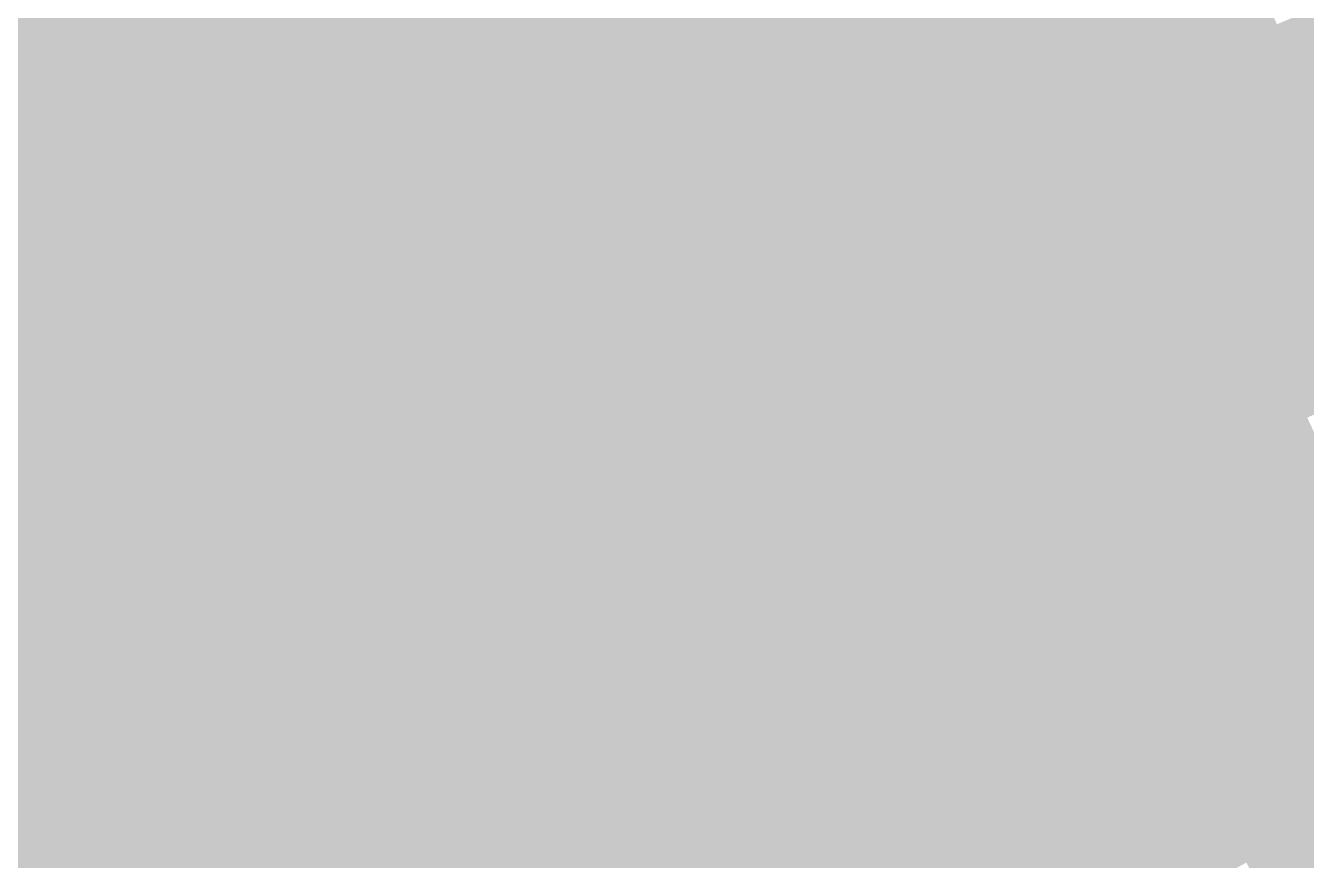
# Model space of a CAD drawing. Header units: inches. Extents: x -266 to 784, y -170 to 213.
# Drawn here: x -57.96 to -37.21, y 71.47 to 85 of the extents above; entities that cross this region are included whole.
import ezdxf

# ---------------------------------------------------------------- set-up
doc = ezdxf.new("R2010")
doc.units = ezdxf.units.IN
doc.header["$MEASUREMENT"] = 0

msp = doc.modelspace()

# ---------------------------------------------------------------- linework, layer by layer
at = {"color": 93, "true_color": 0x4dfe55}
msp.add_solid([(-56.668164, 84.8099), (-57.223734, 85.64137), (-54.569757, 86.175064), (-55.104755, 87.019917)], dxfattribs=at)
at = {"color": 80, "true_color": 0x3aff3a}
msp.add_solid([(-50.896172, 84.915132), (-51.410274, 85.772861), (-48.796921, 86.138612), (-49.289819, 87.008699)], dxfattribs=at)
at = {"color": 80, "true_color": 0x30ff20}
msp.add_solid([(-42.713076, 84.856309), (-43.162688, 85.749533), (-40.617734, 85.878983), (-41.045289, 86.782972)], dxfattribs=at)
at = {"color": 80, "true_color": 0x2fff1a}
msp.add_solid([(-40.190179, 84.974994), (-40.617734, 85.878983), (-38.092684, 85.935717), (-38.497925, 86.849927)], dxfattribs=at)
at = {"color": 100, "true_color": 0x40fe45}
msp.add_solid([(-53.499762, 84.485357), (-54.03476, 85.33021), (-51.410274, 85.772861), (-51.924377, 86.63059)], dxfattribs=at)
at = {"color": 80, "true_color": 0x31ff26}
msp.add_solid([(-45.254087, 84.664441), (-45.725483, 85.546363), (-43.162688, 85.749533), (-43.612299, 86.642757)], dxfattribs=at)
at = {"color": 93, "true_color": 0x53fe5f}
msp.add_solid([(-59.308244, 84.211236), (-59.884052, 85.028821), (-57.223734, 85.64137), (-57.779304, 86.47284)], dxfattribs=at)
at = {"color": 80, "true_color": 0x32ff2d}
msp.add_solid([(-47.811125, 84.398438), (-48.304023, 85.268525), (-45.725483, 85.546363), (-46.19688, 86.428284)], dxfattribs=at)
at = {"color": 93, "true_color": 0x46fe4f}
msp.add_solid([(-56.112594, 83.978431), (-56.668164, 84.8099), (-54.03476, 85.33021), (-54.569757, 86.175064)], dxfattribs=at)
at = {"color": 80, "true_color": 0x33ff33}
msp.add_solid([(-50.382069, 84.057404), (-50.896172, 84.915132), (-48.304023, 85.268525), (-48.796921, 86.138612)], dxfattribs=at)
at = {"color": 80, "true_color": 0x29ff13}
msp.add_solid([(-39.762624, 84.071004), (-40.190179, 84.974994), (-37.687442, 85.021507), (-38.092684, 85.935717)], dxfattribs=at)
at = {"color": 80, "true_color": 0x29ff0d}
msp.add_solid([(-37.282201, 84.107298), (-37.687442, 85.021507), (-35.206876, 84.996917), (-35.589559, 85.920797)], dxfattribs=at)
at = {"color": 100, "true_color": 0x3aff3e}
msp.add_solid([(-52.964764, 83.640503), (-53.499762, 84.485357), (-50.896172, 84.915132), (-51.410274, 85.772861)], dxfattribs=at)
at = {"color": 80, "true_color": 0x2bff20}
msp.add_solid([(-44.78269, 83.78252), (-45.254087, 84.664441), (-42.713076, 84.856309), (-43.162688, 85.749533)], dxfattribs=at)
at = {"color": 80, "true_color": 0x2aff1a}
msp.add_solid([(-42.263465, 83.963084), (-42.713076, 84.856309), (-40.190179, 84.974994), (-40.617734, 85.878983)], dxfattribs=at)
at = {"color": 93, "true_color": 0x4dfe59}
msp.add_solid([(-58.732436, 83.393651), (-59.308244, 84.211236), (-56.668164, 84.8099), (-57.223734, 85.64137)], dxfattribs=at)
at = {"color": 80, "true_color": 0x2cff26}
msp.add_solid([(-47.318226, 83.528351), (-47.811125, 84.398438), (-45.254087, 84.664441), (-45.725483, 85.546363)], dxfattribs=at)
at = {"color": 100, "true_color": 0x40fe49}
msp.add_solid([(-55.557023, 83.146961), (-56.112594, 83.978431), (-53.499762, 84.485357), (-54.03476, 85.33021)], dxfattribs=at)
at = {"color": 80, "true_color": 0x2dff2d}
msp.add_solid([(-49.867966, 83.199675), (-50.382069, 84.057404), (-47.811125, 84.398438), (-48.304023, 85.268525)], dxfattribs=at)
at = {"color": 100, "true_color": 0x33ff38}
msp.add_solid([(-52.429767, 82.795649), (-52.964764, 83.640503), (-50.382069, 84.057404), (-50.896172, 84.915132)], dxfattribs=at)
at = {"color": 80, "true_color": 0x24ff13}
msp.add_solid([(-41.813854, 83.06986), (-42.263465, 83.963084), (-39.762624, 84.071004), (-40.190179, 84.974994)], dxfattribs=at)
at = {"color": 80, "true_color": 0x24ff0d}
msp.add_solid([(-39.335069, 83.167015), (-39.762624, 84.071004), (-37.282201, 84.107298), (-37.687442, 85.021507)], dxfattribs=at)
at = {"color": 80, "true_color": 0x24ff06}
msp.add_solid([(-36.87696, 83.193088), (-37.282201, 84.107298), (-34.824192, 84.073037), (-35.206876, 84.996917)], dxfattribs=at)
at = {"color": 93, "true_color": 0x46fe53}
msp.add_solid([(-58.156627, 82.576066), (-58.732436, 83.393651), (-56.112594, 83.978431), (-56.668164, 84.8099)], dxfattribs=at)
at = {"color": 80, "true_color": 0x25ff20}
msp.add_solid([(-46.825328, 82.658264), (-47.318226, 83.528351), (-44.78269, 83.78252), (-45.254087, 84.664441)], dxfattribs=at)
at = {"color": 80, "true_color": 0x24ff1a}
msp.add_solid([(-44.311293, 82.900599), (-44.78269, 83.78252), (-42.263465, 83.963084), (-42.713076, 84.856309)], dxfattribs=at)
at = {"color": 100, "true_color": 0x3aff43}
msp.add_solid([(-55.001453, 82.315492), (-55.557023, 83.146961), (-52.964764, 83.640503), (-53.499762, 84.485357)], dxfattribs=at)
at = {"color": 80, "true_color": 0x26ff26}
msp.add_solid([(-49.353863, 82.341947), (-49.867966, 83.199675), (-47.318226, 83.528351), (-47.811125, 84.398438)], dxfattribs=at)
at = {"color": 100, "true_color": 0x2dff32}
msp.add_solid([(-51.894769, 81.950796), (-52.429767, 82.795649), (-49.867966, 83.199675), (-50.382069, 84.057404)], dxfattribs=at)
at = {"color": 3, "true_color": 0x1eff0d}
msp.add_solid([(-41.364242, 82.176636), (-41.813854, 83.06986), (-39.335069, 83.167015), (-39.762624, 84.071004)], dxfattribs=at)
at = {"color": 3, "true_color": 0x1eff06}
msp.add_solid([(-38.907513, 82.263026), (-39.335069, 83.167015), (-36.87696, 83.193088), (-37.282201, 84.107298)], dxfattribs=at)
at = {"color": 100, "true_color": 0x40fe4e}
msp.add_solid([(-57.580819, 81.758481), (-58.156627, 82.576066), (-55.557023, 83.146961), (-56.112594, 83.978431)], dxfattribs=at)
at = {"color": 3, "true_color": 0x1eff13}
msp.add_solid([(-43.839897, 82.018678), (-44.311293, 82.900599), (-41.813854, 83.06986), (-42.263465, 83.963084)], dxfattribs=at)
at = {"color": 100, "true_color": 0x33ff3d}
msp.add_solid([(-54.445883, 81.484022), (-55.001453, 82.315492), (-52.429767, 82.795649), (-52.964764, 83.640503)], dxfattribs=at)
at = {"color": 3, "true_color": 0x1fff1a}
msp.add_solid([(-46.33243, 81.788177), (-46.825328, 82.658264), (-44.311293, 82.900599), (-44.78269, 83.78252)], dxfattribs=at)
at = {"color": 80, "true_color": 0x20ff20}
msp.add_solid([(-48.839761, 81.484218), (-49.353863, 82.341947), (-46.825328, 82.658264), (-47.318226, 83.528351)], dxfattribs=at)
at = {"color": 100, "true_color": 0x3aff48}
msp.add_solid([(-57.005011, 80.940897), (-57.580819, 81.758481), (-55.001453, 82.315492), (-55.557023, 83.146961)], dxfattribs=at)
at = {"color": 100, "true_color": 0x26ff2c}
msp.add_solid([(-51.359772, 81.105942), (-51.894769, 81.950796), (-49.353863, 82.341947), (-49.867966, 83.199675)], dxfattribs=at)
at = {"color": 3, "true_color": 0x18ff0d}
msp.add_solid([(-43.3685, 81.136756), (-43.839897, 82.018678), (-41.364242, 82.176636), (-41.813854, 83.06986)], dxfattribs=at)
at = {"color": 3, "true_color": 0x18ff06}
msp.add_solid([(-40.914631, 81.283411), (-41.364242, 82.176636), (-38.907513, 82.263026), (-39.335069, 83.167015)], dxfattribs=at)
at = {"color": 3, "true_color": 0x18ff00}
msp.add_solid([(-38.479958, 81.359036), (-38.907513, 82.263026), (-36.471718, 82.278878), (-36.87696, 83.193088)], dxfattribs=at)
at = {"color": 3, "true_color": 0x19ff13}
msp.add_solid([(-45.839532, 80.91809), (-46.33243, 81.788177), (-43.839897, 82.018678), (-44.311293, 82.900599)], dxfattribs=at)
at = {"color": 100, "true_color": 0x2dff37}
msp.add_solid([(-53.890313, 80.652552), (-54.445883, 81.484022), (-51.894769, 81.950796), (-52.429767, 82.795649)], dxfattribs=at)
at = {"color": 3, "true_color": 0x1aff1a}
msp.add_solid([(-48.325658, 80.626489), (-48.839761, 81.484218), (-46.33243, 81.788177), (-46.825328, 82.658264)], dxfattribs=at)
at = {"color": 93, "true_color": 0x40fe52}
msp.add_solid([(-59.56993, 80.320753), (-60.16563, 81.123961), (-57.580819, 81.758481), (-58.156627, 82.576066)], dxfattribs=at)
at = {"color": 100, "true_color": 0x33ff42}
msp.add_solid([(-56.429203, 80.123312), (-57.005011, 80.940897), (-54.445883, 81.484022), (-55.001453, 82.315492)], dxfattribs=at)
at = {"color": 100, "true_color": 0x20ff25}
msp.add_solid([(-50.824774, 80.261089), (-51.359772, 81.105942), (-48.839761, 81.484218), (-49.353863, 82.341947)], dxfattribs=at)
at = {"color": 3, "true_color": 0x12ff06}
msp.add_solid([(-42.897103, 80.254835), (-43.3685, 81.136756), (-40.914631, 81.283411), (-41.364242, 82.176636)], dxfattribs=at)
at = {"color": 3, "true_color": 0x12ff00}
msp.add_solid([(-40.46502, 80.390187), (-40.914631, 81.283411), (-38.479958, 81.359036), (-38.907513, 82.263026)], dxfattribs=at)
at = {"color": 3, "true_color": 0x19fc00}
msp.add_solid([(-38.052403, 80.455047), (-38.479958, 81.359036), (-36.066477, 81.364668), (-36.471718, 82.278878)], dxfattribs=at)
at = {"color": 3, "true_color": 0x13ff0d}
msp.add_solid([(-45.346634, 80.048003), (-45.839532, 80.91809), (-43.3685, 81.136756), (-43.839897, 82.018678)], dxfattribs=at)
at = {"color": 100, "true_color": 0x26ff31}
msp.add_solid([(-53.334742, 79.821083), (-53.890313, 80.652552), (-51.359772, 81.105942), (-51.894769, 81.950796)], dxfattribs=at)
at = {"color": 3, "true_color": 0x13ff13}
msp.add_solid([(-47.811555, 79.768761), (-48.325658, 80.626489), (-45.839532, 80.91809), (-46.33243, 81.788177)], dxfattribs=at)
at = {"color": 100, "true_color": 0x3aff4c}
msp.add_solid([(-58.974231, 79.517546), (-59.56993, 80.320753), (-57.005011, 80.940897), (-57.580819, 81.758481)], dxfattribs=at)
at = {"color": 100, "true_color": 0x2dff3c}
msp.add_solid([(-55.853395, 79.305727), (-56.429203, 80.123312), (-53.890313, 80.652552), (-54.445883, 81.484022)], dxfattribs=at)
at = {"color": 3, "true_color": 0x1aff1f}
msp.add_solid([(-50.289776, 79.416235), (-50.824774, 80.261089), (-48.325658, 80.626489), (-48.839761, 81.484218)], dxfattribs=at)
at = {"color": 3, "true_color": 0x13fc00}
msp.add_solid([(-40.015408, 79.496963), (-40.46502, 80.390187), (-38.052403, 80.455047), (-38.479958, 81.359036)], dxfattribs=at)
at = {"color": 3, "true_color": 0x18f700}
msp.add_solid([(-37.624848, 79.551058), (-38.052403, 80.455047), (-35.661236, 80.450459), (-36.066477, 81.364668)], dxfattribs=at)
at = {"color": 3, "true_color": 0x0cff06}
msp.add_solid([(-44.853735, 79.177916), (-45.346634, 80.048003), (-42.897103, 80.254835), (-43.3685, 81.136756)], dxfattribs=at)
at = {"color": 3, "true_color": 0x0cff00}
msp.add_solid([(-42.425706, 79.372914), (-42.897103, 80.254835), (-40.46502, 80.390187), (-40.914631, 81.283411)], dxfattribs=at)
at = {"color": 100, "true_color": 0x33ff46}
msp.add_solid([(-58.378532, 78.714338), (-58.974231, 79.517546), (-56.429203, 80.123312), (-57.005011, 80.940897)], dxfattribs=at)
at = {"color": 100, "true_color": 0x20ff2b}
msp.add_solid([(-52.779172, 78.989613), (-53.334742, 79.821083), (-50.824774, 80.261089), (-51.359772, 81.105942)], dxfattribs=at)
at = {"color": 3, "true_color": 0x0dff0d}
msp.add_solid([(-47.297452, 78.911032), (-47.811555, 79.768761), (-45.346634, 80.048003), (-45.839532, 80.91809)], dxfattribs=at)
at = {"color": 100, "true_color": 0x26ff36}
msp.add_solid([(-55.277586, 78.488142), (-55.853395, 79.305727), (-53.334742, 79.821083), (-53.890313, 80.652552)], dxfattribs=at)
at = {"color": 3, "true_color": 0x13ff19}
msp.add_solid([(-49.754779, 78.571382), (-50.289776, 79.416235), (-47.811555, 79.768761), (-48.325658, 80.626489)], dxfattribs=at)
at = {"color": 3, "true_color": 0x0dfc00}
msp.add_solid([(-41.95431, 78.490993), (-42.425706, 79.372914), (-40.015408, 79.496963), (-40.46502, 80.390187)], dxfattribs=at)
at = {"color": 3, "true_color": 0x12f700}
msp.add_solid([(-39.565797, 78.603739), (-40.015408, 79.496963), (-37.624848, 79.551058), (-38.052403, 80.455047)], dxfattribs=at)
at = {"color": 3, "true_color": 0x18f300}
msp.add_solid([(-37.197293, 78.647069), (-37.624848, 79.551058), (-35.255994, 79.536249), (-35.661236, 80.450459)], dxfattribs=at)
at = {"color": 100, "true_color": 0x2dff41}
msp.add_solid([(-57.782833, 77.911131), (-58.378532, 78.714338), (-55.853395, 79.305727), (-56.429203, 80.123312)], dxfattribs=at)
at = {"color": 100, "true_color": 0x1aff24}
msp.add_solid([(-52.223602, 78.158144), (-52.779172, 78.989613), (-50.289776, 79.416235), (-50.824774, 80.261089)], dxfattribs=at)
at = {"color": 3, "true_color": 0x06ff00}
msp.add_solid([(-44.360837, 78.307829), (-44.853735, 79.177916), (-42.425706, 79.372914), (-42.897103, 80.254835)], dxfattribs=at)
at = {"color": 3, "true_color": 0x06ff06}
msp.add_solid([(-46.78335, 78.053304), (-47.297452, 78.911032), (-44.853735, 79.177916), (-45.346634, 80.048003)], dxfattribs=at)
at = {"color": 100, "true_color": 0x20ff30}
msp.add_solid([(-54.701778, 77.670557), (-55.277586, 78.488142), (-52.779172, 78.989613), (-53.334742, 79.821083)], dxfattribs=at)
at = {"color": 3, "true_color": 0x0dff13}
msp.add_solid([(-49.219781, 77.726528), (-49.754779, 78.571382), (-47.297452, 78.911032), (-47.811555, 79.768761)], dxfattribs=at)
at = {"color": 3, "true_color": 0x0df700}
msp.add_solid([(-41.482913, 77.609071), (-41.95431, 78.490993), (-39.565797, 78.603739), (-40.015408, 79.496963)], dxfattribs=at)
at = {"color": 3, "true_color": 0x12f300}
msp.add_solid([(-39.116186, 77.710514), (-39.565797, 78.603739), (-37.197293, 78.647069), (-37.624848, 79.551058)], dxfattribs=at)
at = {"color": 100, "true_color": 0x26ff3b}
msp.add_solid([(-57.187133, 77.107923), (-57.782833, 77.911131), (-55.277586, 78.488142), (-55.853395, 79.305727)], dxfattribs=at)
at = {"color": 3, "true_color": 0x13ff1e}
msp.add_solid([(-51.668032, 77.326674), (-52.223602, 78.158144), (-49.754779, 78.571382), (-50.289776, 79.416235)], dxfattribs=at)
at = {"color": 3, "true_color": 0x07fc00}
msp.add_solid([(-43.867939, 77.437742), (-44.360837, 78.307829), (-41.95431, 78.490993), (-42.425706, 79.372914)], dxfattribs=at)
at = {"color": 3, "true_color": 0x00ff00}
msp.add_solid([(-46.269247, 77.195575), (-46.78335, 78.053304), (-44.360837, 78.307829), (-44.853735, 79.177916)], dxfattribs=at)
at = {"color": 100, "true_color": 0x1aff2a}
msp.add_solid([(-54.12597, 76.852972), (-54.701778, 77.670557), (-52.223602, 78.158144), (-52.779172, 78.989613)], dxfattribs=at)
at = {"color": 3, "true_color": 0x06ff0c}
msp.add_solid([(-48.684783, 76.881674), (-49.219781, 77.726528), (-46.78335, 78.053304), (-47.297452, 78.911032)], dxfattribs=at)
at = {"color": 100, "true_color": 0x2dff46}
msp.add_solid([(-59.677464, 76.469603), (-60.292696, 77.25795), (-57.782833, 77.911131), (-58.378532, 78.714338)], dxfattribs=at)
at = {"color": 3, "true_color": 0x12ef00}
msp.add_solid([(-38.666574, 76.81729), (-39.116186, 77.710514), (-36.769738, 77.743079), (-37.197293, 78.647069)], dxfattribs=at)
at = {"color": 100, "true_color": 0x20ff35}
msp.add_solid([(-56.591434, 76.304715), (-57.187133, 77.107923), (-54.701778, 77.670557), (-55.277586, 78.488142)], dxfattribs=at)
at = {"color": 3, "true_color": 0x0dff18}
msp.add_solid([(-51.112461, 76.495204), (-51.668032, 77.326674), (-49.219781, 77.726528), (-49.754779, 78.571382)], dxfattribs=at)
at = {"color": 3, "true_color": 0x07f700}
msp.add_solid([(-43.375041, 76.567655), (-43.867939, 77.437742), (-41.482913, 77.609071), (-41.95431, 78.490993)], dxfattribs=at)
at = {"color": 3, "true_color": 0x0cf300}
msp.add_solid([(-41.011516, 76.72715), (-41.482913, 77.609071), (-39.116186, 77.710514), (-39.565797, 78.603739)], dxfattribs=at)
at = {"color": 3, "true_color": 0x00fc00}
msp.add_solid([(-45.755144, 76.337846), (-46.269247, 77.195575), (-43.867939, 77.437742), (-44.360837, 78.307829)], dxfattribs=at)
at = {"color": 100, "true_color": 0x13ff24}
msp.add_solid([(-53.550162, 76.035388), (-54.12597, 76.852972), (-51.668032, 77.326674), (-52.223602, 78.158144)], dxfattribs=at)
at = {"color": 3, "true_color": 0x00ff06}
msp.add_solid([(-48.149786, 76.036821), (-48.684783, 76.881674), (-46.269247, 77.195575), (-46.78335, 78.053304)], dxfattribs=at)
at = {"color": 100, "true_color": 0x26ff40}
msp.add_solid([(-59.062233, 75.681257), (-59.677464, 76.469603), (-57.187133, 77.107923), (-57.782833, 77.911131)], dxfattribs=at)
at = {"color": 100, "true_color": 0x1aff2f}
msp.add_solid([(-55.995735, 75.501508), (-56.591434, 76.304715), (-54.12597, 76.852972), (-54.701778, 77.670557)], dxfattribs=at)
at = {"color": 3, "true_color": 0x06ff12}
msp.add_solid([(-50.556891, 75.663735), (-51.112461, 76.495204), (-48.684783, 76.881674), (-49.219781, 77.726528)], dxfattribs=at)
at = {"color": 3, "true_color": 0x07f300}
msp.add_solid([(-42.882143, 75.697568), (-43.375041, 76.567655), (-41.011516, 76.72715), (-41.482913, 77.609071)], dxfattribs=at)
at = {"color": 3, "true_color": 0x0cef00}
msp.add_solid([(-40.540119, 75.845229), (-41.011516, 76.72715), (-38.666574, 76.81729), (-39.116186, 77.710514)], dxfattribs=at)
at = {"color": 3, "true_color": 0x11eb00}
msp.add_solid([(-38.216963, 75.924066), (-38.666574, 76.81729), (-36.342183, 76.83909), (-36.769738, 77.743079)], dxfattribs=at)
at = {"color": 3, "true_color": 0x00f700}
msp.add_solid([(-45.241041, 75.480118), (-45.755144, 76.337846), (-43.375041, 76.567655), (-43.867939, 77.437742)], dxfattribs=at)
at = {"color": 3, "true_color": 0x0dff1e}
msp.add_solid([(-52.974354, 75.217803), (-53.550162, 76.035388), (-51.112461, 76.495204), (-51.668032, 77.326674)], dxfattribs=at)
at = {"color": 3, "true_color": 0x00fc07}
msp.add_solid([(-47.614788, 75.191967), (-48.149786, 76.036821), (-45.755144, 76.337846), (-46.269247, 77.195575)], dxfattribs=at)
at = {"color": 100, "true_color": 0x20ff3a}
msp.add_solid([(-58.447001, 74.892911), (-59.062233, 75.681257), (-56.591434, 76.304715), (-57.187133, 77.107923)], dxfattribs=at)
at = {"color": 100, "true_color": 0x13ff29}
msp.add_solid([(-55.400035, 74.6983), (-55.995735, 75.501508), (-53.550162, 76.035388), (-54.12597, 76.852972)], dxfattribs=at)
at = {"color": 3, "true_color": 0x00ff0c}
msp.add_solid([(-50.001321, 74.832265), (-50.556891, 75.663735), (-48.149786, 76.036821), (-48.684783, 76.881674)], dxfattribs=at)
at = {"color": 3, "true_color": 0x0ceb00}
msp.add_solid([(-40.068723, 74.963307), (-40.540119, 75.845229), (-38.216963, 75.924066), (-38.666574, 76.81729)], dxfattribs=at)
at = {"color": 3, "true_color": 0x11e600}
msp.add_solid([(-37.767352, 75.030841), (-38.216963, 75.924066), (-35.914628, 75.935101), (-36.342183, 76.83909)], dxfattribs=at)
at = {"color": 3, "true_color": 0x07ef00}
msp.add_solid([(-42.389245, 74.827481), (-42.882143, 75.697568), (-40.540119, 75.845229), (-41.011516, 76.72715)], dxfattribs=at)
at = {"color": 3, "true_color": 0x06ff18}
msp.add_solid([(-52.398545, 74.400218), (-52.974354, 75.217803), (-50.556891, 75.663735), (-51.112461, 76.495204)], dxfattribs=at)
at = {"color": 3, "true_color": 0x00f300}
msp.add_solid([(-44.726939, 74.622389), (-45.241041, 75.480118), (-42.882143, 75.697568), (-43.375041, 76.567655)], dxfattribs=at)
at = {"color": 100, "true_color": 0x1aff35}
msp.add_solid([(-57.83177, 74.104564), (-58.447001, 74.892911), (-55.995735, 75.501508), (-56.591434, 76.304715)], dxfattribs=at)
at = {"color": 3, "true_color": 0x00f707}
msp.add_solid([(-47.079791, 74.347114), (-47.614788, 75.191967), (-45.241041, 75.480118), (-45.755144, 76.337846)], dxfattribs=at)
at = {"color": 100, "true_color": 0x0dff24}
msp.add_solid([(-54.804336, 73.895093), (-55.400035, 74.6983), (-52.974354, 75.217803), (-53.550162, 76.035388)], dxfattribs=at)
at = {"color": 3, "true_color": 0x00fc0d}
msp.add_solid([(-49.445751, 74.000795), (-50.001321, 74.832265), (-47.614788, 75.191967), (-48.149786, 76.036821)], dxfattribs=at)
at = {"color": 3, "true_color": 0x06eb00}
msp.add_solid([(-41.896346, 73.957394), (-42.389245, 74.827481), (-40.068723, 74.963307), (-40.540119, 75.845229)], dxfattribs=at)
at = {"color": 3, "true_color": 0x0ce600}
msp.add_solid([(-39.597326, 74.081386), (-40.068723, 74.963307), (-37.767352, 75.030841), (-38.216963, 75.924066)], dxfattribs=at)
at = {"color": 92, "true_color": 0x11e200}
msp.add_solid([(-37.31774, 74.137617), (-37.767352, 75.030841), (-35.487073, 75.031111), (-35.914628, 75.935101)], dxfattribs=at)
at = {"color": 3, "true_color": 0x00ff12}
msp.add_solid([(-51.822737, 73.582633), (-52.398545, 74.400218), (-50.001321, 74.832265), (-50.556891, 75.663735)], dxfattribs=at)
at = {"color": 3, "true_color": 0x00ef00}
msp.add_solid([(-44.212836, 73.76466), (-44.726939, 74.622389), (-42.389245, 74.827481), (-42.882143, 75.697568)], dxfattribs=at)
at = {"color": 100, "true_color": 0x13ff2f}
msp.add_solid([(-57.216538, 73.316218), (-57.83177, 74.104564), (-55.400035, 74.6983), (-55.995735, 75.501508)], dxfattribs=at)
at = {"color": 3, "true_color": 0x00f307}
msp.add_solid([(-46.544793, 73.50226), (-47.079791, 74.347114), (-44.726939, 74.622389), (-45.241041, 75.480118)], dxfattribs=at)
at = {"color": 3, "true_color": 0x06ff1e}
msp.add_solid([(-54.208637, 73.091885), (-54.804336, 73.895093), (-52.398545, 74.400218), (-52.974354, 75.217803)], dxfattribs=at)
at = {"color": 3, "true_color": 0x00f70d}
msp.add_solid([(-48.890181, 73.169326), (-49.445751, 74.000795), (-47.079791, 74.347114), (-47.614788, 75.191967)], dxfattribs=at)
at = {"color": 3, "true_color": 0x06e600}
msp.add_solid([(-41.403448, 73.087307), (-41.896346, 73.957394), (-39.597326, 74.081386), (-40.068723, 74.963307)], dxfattribs=at)
at = {"color": 92, "true_color": 0x0be200}
msp.add_solid([(-39.125929, 73.199465), (-39.597326, 74.081386), (-37.31774, 74.137617), (-37.767352, 75.030841)], dxfattribs=at)
at = {"color": 92, "true_color": 0x10de00}
msp.add_solid([(-36.868129, 73.244393), (-37.31774, 74.137617), (-35.059518, 74.127122), (-35.487073, 75.031111)], dxfattribs=at)
at = {"color": 100, "true_color": 0x1aff3a}
msp.add_solid([(-59.632969, 72.662983), (-60.267362, 73.435993), (-57.83177, 74.104564), (-58.447001, 74.892911)], dxfattribs=at)
at = {"color": 3, "true_color": 0x00fc13}
msp.add_solid([(-51.246929, 72.765048), (-51.822737, 73.582633), (-49.445751, 74.000795), (-50.001321, 74.832265)], dxfattribs=at)
at = {"color": 3, "true_color": 0x00eb00}
msp.add_solid([(-43.698733, 72.906932), (-44.212836, 73.76466), (-41.896346, 73.957394), (-42.389245, 74.827481)], dxfattribs=at)
at = {"color": 100, "true_color": 0x0dff29}
msp.add_solid([(-56.601306, 72.527871), (-57.216538, 73.316218), (-54.804336, 73.895093), (-55.400035, 74.6983)], dxfattribs=at)
at = {"color": 3, "true_color": 0x00ef07}
msp.add_solid([(-46.009795, 72.657407), (-46.544793, 73.50226), (-44.212836, 73.76466), (-44.726939, 74.622389)], dxfattribs=at)
at = {"color": 3, "true_color": 0x00ff18}
msp.add_solid([(-53.612937, 72.288678), (-54.208637, 73.091885), (-51.822737, 73.582633), (-52.398545, 74.400218)], dxfattribs=at)
at = {"color": 3, "true_color": 0x00f30c}
msp.add_solid([(-48.33461, 72.337856), (-48.890181, 73.169326), (-46.544793, 73.50226), (-47.079791, 74.347114)], dxfattribs=at)
at = {"color": 100, "true_color": 0x13ff35}
msp.add_solid([(-58.998575, 71.889972), (-59.632969, 72.662983), (-57.216538, 73.316218), (-57.83177, 74.104564)], dxfattribs=at)
at = {"color": 92, "true_color": 0x06e200}
msp.add_solid([(-40.91055, 72.21722), (-41.403448, 73.087307), (-39.125929, 73.199465), (-39.597326, 74.081386)], dxfattribs=at)
at = {"color": 92, "true_color": 0x0bde00}
msp.add_solid([(-38.654532, 72.317544), (-39.125929, 73.199465), (-36.868129, 73.244393), (-37.31774, 74.137617)], dxfattribs=at)
at = {"color": 100, "true_color": 0x06ff24}
msp.add_solid([(-55.986075, 71.739525), (-56.601306, 72.527871), (-54.208637, 73.091885), (-54.804336, 73.895093)], dxfattribs=at)
at = {"color": 3, "true_color": 0x00f712}
msp.add_solid([(-50.671121, 71.947464), (-51.246929, 72.765048), (-48.890181, 73.169326), (-49.445751, 74.000795)], dxfattribs=at)
at = {"color": 3, "true_color": 0x00e600}
msp.add_solid([(-43.184631, 72.049203), (-43.698733, 72.906932), (-41.403448, 73.087307), (-41.896346, 73.957394)], dxfattribs=at)
at = {"color": 3, "true_color": 0x00eb06}
msp.add_solid([(-45.474798, 71.812553), (-46.009795, 72.657407), (-43.698733, 72.906932), (-44.212836, 73.76466)], dxfattribs=at)
at = {"color": 3, "true_color": 0x00fc19}
msp.add_solid([(-53.017238, 71.48547), (-53.612937, 72.288678), (-51.246929, 72.765048), (-51.822737, 73.582633)], dxfattribs=at)
at = {"color": 3, "true_color": 0x00ef0c}
msp.add_solid([(-47.77904, 71.506387), (-48.33461, 72.337856), (-46.009795, 72.657407), (-46.544793, 73.50226)], dxfattribs=at)
at = {"color": 100, "true_color": 0x0dff2f}
msp.add_solid([(-58.364182, 71.116962), (-58.998575, 71.889972), (-56.601306, 72.527871), (-57.216538, 73.316218)], dxfattribs=at)
at = {"color": 3, "true_color": 0x00ff1e}
msp.add_solid([(-55.370843, 70.951178), (-55.986075, 71.739525), (-53.612937, 72.288678), (-54.208637, 73.091885)], dxfattribs=at)
at = {"color": 3, "true_color": 0x00f312}
msp.add_solid([(-50.095313, 71.129879), (-50.671121, 71.947464), (-48.33461, 72.337856), (-48.890181, 73.169326)], dxfattribs=at)
at = {"color": 92, "true_color": 0x00e200}
msp.add_solid([(-42.670528, 71.191475), (-43.184631, 72.049203), (-40.91055, 72.21722), (-41.403448, 73.087307)], dxfattribs=at)
at = {"color": 92, "true_color": 0x06de00}
msp.add_solid([(-40.417652, 71.347133), (-40.91055, 72.21722), (-38.654532, 72.317544), (-39.125929, 73.199465)], dxfattribs=at)
at = {"color": 92, "true_color": 0x0bda00}
msp.add_solid([(-38.183136, 71.435622), (-38.654532, 72.317544), (-36.418518, 72.351168), (-36.868129, 73.244393)], dxfattribs=at)
at = {"color": 3, "true_color": 0x00e606}
msp.add_solid([(-44.9398, 70.967699), (-45.474798, 71.812553), (-43.184631, 72.049203), (-43.698733, 72.906932)], dxfattribs=at)
at = {"color": 3, "true_color": 0x00f718}
msp.add_solid([(-52.421539, 70.682263), (-53.017238, 71.48547), (-50.671121, 71.947464), (-51.246929, 72.765048)], dxfattribs=at)
at = {"color": 3, "true_color": 0x00eb0c}
msp.add_solid([(-47.22347, 70.674917), (-47.77904, 71.506387), (-45.474798, 71.812553), (-46.009795, 72.657407)], dxfattribs=at)
at = {"color": 100, "true_color": 0x06ff2a}
msp.add_solid([(-57.729789, 70.343951), (-58.364182, 71.116962), (-55.986075, 71.739525), (-56.601306, 72.527871)], dxfattribs=at)
at = {"color": 3, "true_color": 0x00fc1e}
msp.add_solid([(-54.755612, 70.162832), (-55.370843, 70.951178), (-53.017238, 71.48547), (-53.612937, 72.288678)], dxfattribs=at)
at = {"color": 3, "true_color": 0x00ef12}
msp.add_solid([(-49.519504, 70.312294), (-50.095313, 71.129879), (-47.77904, 71.506387), (-48.33461, 72.337856)], dxfattribs=at)
at = {"color": 92, "true_color": 0x00de00}
msp.add_solid([(-42.156425, 70.333746), (-42.670528, 71.191475), (-40.417652, 71.347133), (-40.91055, 72.21722)], dxfattribs=at)
at = {"color": 92, "true_color": 0x06da00}
msp.add_solid([(-39.924754, 70.477046), (-40.417652, 71.347133), (-38.183136, 71.435622), (-38.654532, 72.317544)], dxfattribs=at)
at = {"color": 92, "true_color": 0x0bd500}
msp.add_solid([(-37.711739, 70.553701), (-38.183136, 71.435622), (-35.968906, 71.457944), (-36.418518, 72.351168)], dxfattribs=at)
at = {"color": 92, "true_color": 0x00e206}
msp.add_solid([(-44.404802, 70.122846), (-44.9398, 70.967699), (-42.670528, 71.191475), (-43.184631, 72.049203)], dxfattribs=at)
at = {"color": 3, "true_color": 0x00f318}
msp.add_solid([(-51.825839, 69.879055), (-52.421539, 70.682263), (-50.095313, 71.129879), (-50.671121, 71.947464)], dxfattribs=at)
at = {"color": 3, "true_color": 0x00e60c}
msp.add_solid([(-46.6679, 69.843447), (-47.22347, 70.674917), (-44.9398, 70.967699), (-45.474798, 71.812553)], dxfattribs=at)
at = {"color": 100, "true_color": 0x00ff24}
msp.add_solid([(-57.095396, 69.570941), (-57.729789, 70.343951), (-55.370843, 70.951178), (-55.986075, 71.739525)], dxfattribs=at)
at = {"color": 3, "true_color": 0x00f71e}
msp.add_solid([(-54.14038, 69.374486), (-54.755612, 70.162832), (-52.421539, 70.682263), (-53.017238, 71.48547)], dxfattribs=at)
at = {"color": 3, "true_color": 0x00eb11}
msp.add_solid([(-48.943696, 69.494709), (-49.519504, 70.312294), (-47.22347, 70.674917), (-47.77904, 71.506387)], dxfattribs=at)

doc.saveas('drawing.dxf')
